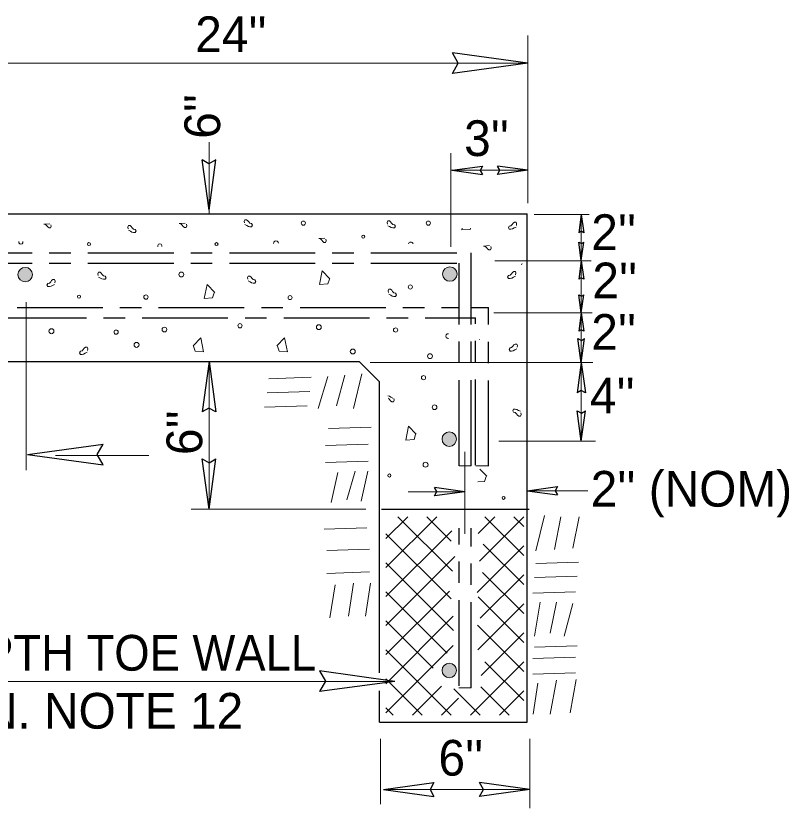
# Model space of a CAD drawing. Extents: x -873 to -38, y -356 to 186.
# Drawn here: x -661.28 to -634.23, y -293.87 to -266.14 of the extents above; entities that cross this region are included whole.
import ezdxf

# ---------------------------------------------------------------- set-up
doc = ezdxf.new("R2010")
doc.units = 0
doc.header["$LTSCALE"] = 0.5
doc.linetypes.add('LONG_DASH_SHORT_DASH', pattern=[9.9, 6, -1.2, 1.5, -1.2])
doc.layers.add('1', color=7, linetype='Continuous', lineweight=13)

msp = doc.modelspace()

# ---------------------------------------------------------------- hatches: boundary and pattern name
at = {"layer": '1'}
for points in [[(-660.7022, -275.1957, 1), (-661.2095, -275.1957, 1)], [(-645.8462, -275.1755, 1), (-646.3535, -275.1755, 1)], [(-645.8662, -280.9534, 1), (-646.3735, -280.9534, 1)], [(-645.8662, -289.0493, 1), (-646.3735, -289.0493, 1)]]:
    msp.add_hatch(color=256, dxfattribs=at).paths.add_polyline_path(points)

# ---------------------------------------------------------------- linework, layer by layer
for p, q in [((-643.3693, -272.698), (-643.3693, -266.8314)), ((-663.9955, -267.7958), (-643.3693, -267.7958)), ((-654.521, -273.0701), (-654.521, -270.5577)), ((-646.0677, -274.2179), (-646.0677, -270.9487)), ((-643.3693, -271.5454), (-646.0677, -271.5454)), ((-643.1527, -273.0897), (-641.2297, -273.0897)), ((-641.5021, -273.0897), (-641.5021, -274.6973)), ((-644.5223, -274.7148), (-641.1545, -274.7148)), ((-641.5021, -274.7148), (-641.5021, -276.5383)), ((-660.9171, -282.0408), (-660.9171, -276.1587)), ((-644.5599, -276.5383), (-641.1171, -276.5383)), ((-641.5021, -276.5371), (-641.5021, -278.2831)), ((-654.5242, -278.2392), (-654.5242, -283.4086)), ((-648.8855, -278.2653), (-641.0983, -278.2653)), ((-641.5021, -278.2653), (-641.5021, -281.024)), ((-649.4672, -279.8816), (-649.1813, -278.6634)), ((-652.4368, -278.8372), (-650.9459, -278.7873)), ((-650.7097, -279.8816), (-650.374, -278.7627)), ((-650.0638, -279.7822), (-649.7777, -278.7129)), ((-652.4867, -279.3349), (-650.9957, -279.2851)), ((-652.5863, -279.8324), (-651.0952, -279.7827)), ((-650.3497, -280.5783), (-648.8586, -280.5286)), ((-650.449, -281.175), (-648.9581, -281.1252)), ((-644.3826, -281.0252), (-641.0045, -281.0252)), ((-645.5714, -284.2637), (-645.5714, -281.3998)), ((-659.8898, -281.5236), (-656.6264, -281.5236)), ((-650.449, -281.7717), (-648.9581, -281.7219)), ((-645.7797, -281.8872), (-645.3492, -281.8872)), ((-644.7668, -281.8872), (-645.1972, -281.8872)), ((-650.2473, -283.1729), (-650.0142, -282.1198)), ((-649.7003, -283.0736), (-649.4174, -282.0699)), ((-649.2035, -283.1233), (-648.9703, -282.0701)), ((-644.8049, -282.2537), (-645.0468, -282.002)), ((-647.5616, -282.7922), (-645.5714, -282.7922)), ((-643.3964, -282.7567), (-641.2681, -282.7567)), ((-655.1509, -283.4086), (-649.0438, -283.4086)), ((-643.09, -284.8642), (-642.7948, -283.6241)), ((-648.3394, -284.4342), (-647.5747, -283.6694)), ((-648.3394, -285.4488), (-646.5593, -283.6694)), ((-646.0127, -285.5759), (-647.9193, -283.6694)), ((-646.0544, -284.5193), (-646.9041, -283.6694)), ((-645.1101, -284.2503), (-644.5291, -283.6694)), ((-645.0637, -285.2192), (-643.5163, -283.6722)), ((-643.5163, -285.0268), (-644.8734, -283.6694)), ((-643.5163, -284.0112), (-643.8583, -283.6694)), ((-642.4438, -284.8143), (-642.2232, -283.6738)), ((-641.7977, -284.7646), (-641.5771, -283.6738)), ((-650.4987, -284.1092), (-649.0077, -284.0595)), ((-648.3394, -286.4643), (-646.0319, -284.157)), ((-646.06, -286.5445), (-648.3394, -284.265)), ((-645.1482, -286.3191), (-643.5163, -284.6877)), ((-643.5163, -286.0418), (-644.9327, -284.626)), ((-650.3994, -284.8553), (-648.9084, -284.8057)), ((-648.3394, -287.4798), (-645.9218, -285.0625)), ((-645.975, -287.6444), (-648.3394, -285.2807)), ((-643.0933, -285.3029), (-641.6023, -285.2532)), ((-650.3994, -285.6511), (-648.9084, -285.6012)), ((-645.0358, -287.2221), (-643.5163, -285.7027)), ((-643.5163, -287.057), (-644.9572, -285.6165)), ((-643.1428, -285.8003), (-641.6519, -285.7505)), ((-650.2967, -287.2014), (-650.1133, -286.0488)), ((-649.6505, -287.1516), (-649.467, -285.999)), ((-649.0543, -287.1516), (-648.8707, -285.999)), ((-648.3394, -288.4949), (-646.1167, -286.2724)), ((-646.1912, -288.4432), (-648.3394, -286.2955)), ((-643.1927, -286.3474), (-641.7017, -286.2977)), ((-643.5163, -288.0727), (-645.1135, -286.4755)), ((-643.1397, -287.8482), (-642.9439, -286.6578)), ((-642.593, -287.7488), (-642.3723, -286.6578)), ((-642.0961, -287.8482), (-641.8007, -286.7077)), ((-645.1205, -288.3223), (-643.5163, -286.7183)), ((-648.3394, -289.5108), (-645.9823, -287.1531)), ((-646.6844, -288.9664), (-648.3394, -287.311)), ((-643.5163, -289.0875), (-645.1382, -287.4658)), ((-645.008, -289.2247), (-643.5163, -287.7338)), ((-648.3394, -290.5257), (-645.9883, -288.1741)), ((-646.055, -290.6105), (-648.3394, -288.3262)), ((-643.1428, -288.2374), (-641.6519, -288.1876)), ((-643.1927, -288.6353), (-641.7017, -288.5855)), ((-645.3781, -290.6105), (-643.5163, -288.7487)), ((-643.5163, -290.1034), (-644.878, -288.7418)), ((-643.1927, -289.1823), (-641.7017, -289.1324)), ((-671.0052, -289.4339), (-648.0192, -289.4339)), ((-647.0702, -290.6105), (-648.3394, -289.3415)), ((-642.5932, -290.5834), (-642.3723, -289.3933)), ((-641.8973, -290.5339), (-641.6764, -289.3683)), ((-647.4078, -290.6105), (-646.3911, -289.5933)), ((-645.0404, -290.6105), (-645.959, -289.6912)), ((-645.7867, -289.656), (-645.3492, -289.656)), ((-644.0242, -290.6105), (-645.012, -289.6225)), ((-643.1895, -290.5834), (-643.0185, -289.4928)), ((-646.3932, -290.6105), (-645.7975, -290.0148)), ((-644.3622, -290.6105), (-643.5163, -289.7643)), ((-648.0861, -290.6105), (-648.3394, -290.3572)), ((-648.5259, -293.7246), (-648.5259, -291.4471)), ((-643.2975, -293.8673), (-643.2975, -291.4471)), ((-648.4186, -293.2156), (-643.2975, -293.2156))]:
    msp.add_line(p, q, dxfattribs=at)
at = {"layer": '1', "lineweight": 25}
for p, q in [((-643.3693, -267.7958), (-646.0102, -267.4332)), ((-643.3693, -267.7958), (-646.0102, -268.1586)), ((-654.5245, -272.9388), (-654.7664, -271.1785)), ((-654.5245, -272.9388), (-654.2822, -271.1785)), ((-646.0244, -271.5457), (-644.9599, -271.3995)), ((-643.3695, -271.5447), (-644.434, -271.3984)), ((-646.0244, -271.5457), (-644.9599, -271.6921)), ((-643.3695, -271.5447), (-644.434, -271.691)), ((-643.3964, -290.8585), (-643.3964, -273.0701)), ((-641.5023, -273.0899), (-641.5902, -273.7284)), ((-641.5023, -273.0899), (-641.4146, -273.7284)), ((-641.5017, -274.6972), (-641.5896, -274.0585)), ((-641.5017, -274.6972), (-641.414, -274.0585)), ((-641.5023, -274.715), (-641.5902, -275.3537)), ((-641.5023, -274.715), (-641.4146, -275.3537)), ((-641.5017, -276.5382), (-641.5896, -275.8995)), ((-641.5017, -276.5382), (-641.414, -275.8995)), ((-641.5023, -276.5372), (-641.5902, -277.1759)), ((-641.5023, -276.5372), (-641.4146, -277.1759)), ((-641.5017, -278.2829), (-641.6187, -277.4313)), ((-641.5017, -278.2829), (-641.3846, -277.4313)), ((-678.8348, -278.2392), (-649.2691, -278.2392)), ((-654.5245, -278.2393), (-654.7664, -279.9997)), ((-654.5245, -278.2393), (-654.2822, -279.9997)), ((-648.5657, -278.9425), (-649.2691, -278.2392)), ((-641.5025, -278.2656), (-641.6487, -279.33)), ((-641.5025, -278.2656), (-641.3562, -279.33)), ((-648.5657, -289.1333), (-648.5657, -278.9425)), ((-641.5014, -281.0238), (-641.6477, -279.9593)), ((-641.5014, -281.0238), (-641.3552, -279.9593)), ((-660.872, -281.4936), (-658.2308, -281.1308)), ((-660.872, -281.4936), (-658.2308, -281.8566)), ((-654.5227, -283.4082), (-654.7652, -281.6472)), ((-654.5227, -283.4082), (-654.2808, -281.6472)), ((-645.5716, -282.7917), (-646.6362, -282.6454)), ((-645.5716, -282.7917), (-646.6362, -282.9379)), ((-643.3963, -282.7571), (-642.3317, -282.6107)), ((-643.3963, -282.7571), (-642.3317, -282.9033)), ((-648.4942, -283.4086), (-643.325, -283.4086)), ((-648.0192, -289.4339), (-650.6582, -289.0585)), ((-648.0192, -289.4339), (-650.6622, -289.7837)), ((-648.5657, -290.8585), (-648.5657, -289.7607)), ((-648.5657, -290.8585), (-643.3964, -290.8585)), ((-648.4183, -293.2167), (-646.6574, -292.9743)), ((-643.2978, -293.215), (-645.0582, -292.9728)), ((-648.4183, -293.2167), (-646.6574, -293.4581)), ((-643.2978, -293.215), (-645.0582, -293.4569))]:
    msp.add_line(p, q, dxfattribs=at)
at = {"layer": '1', "linetype": 'LONG_DASH_SHORT_DASH', "lineweight": 25}
for p, q in [((-663.7115, -274.4354), (-645.3492, -274.4354)), ((-645.3492, -281.8872), (-645.3492, -274.4354)), ((-663.7115, -274.7932), (-645.7797, -274.7932)), ((-645.7797, -281.8872), (-645.7797, -274.7932)), ((-676.0902, -276.3503), (-645.7797, -276.3503)), ((-645.3514, -276.3503), (-644.7487, -276.3503)), ((-644.7487, -281.8951), (-644.7487, -276.3503)), ((-676.6629, -276.7081), (-645.1991, -276.7081)), ((-645.1991, -281.8651), (-645.1991, -276.7081)), ((-645.7797, -289.5854), (-645.7797, -284.067)), ((-645.3492, -289.656), (-645.3492, -284.067))]:
    msp.add_line(p, q, dxfattribs=at)
at = {"layer": '1', "lineweight": 25}
for points in [[(-646.0102, -268.1586), (-645.8063, -267.7923), (-646.0102, -267.4332)], [(-654.2822, -271.1785), (-654.5271, -271.3143), (-654.7664, -271.1785)], [(-644.9599, -271.3995), (-645.0422, -271.5474), (-644.9599, -271.6921)], [(-644.434, -271.691), (-644.3517, -271.5433), (-644.434, -271.3984)], [(-664.0728, -275.6552), (-664.0728, -273.0701), (-643.3964, -273.0701)], [(-641.4146, -273.7284), (-641.5032, -273.6791), (-641.5902, -273.7284)], [(-641.5896, -274.0585), (-641.5008, -274.1079), (-641.414, -274.0585)], [(-641.4146, -275.3537), (-641.5032, -275.3042), (-641.5902, -275.3537)], [(-641.5896, -275.8995), (-641.5008, -275.9489), (-641.414, -275.8995)], [(-641.4146, -277.1759), (-641.5032, -277.1265), (-641.5902, -277.1759)], [(-641.6187, -277.4313), (-641.5004, -277.4973), (-641.3846, -277.4313)], [(-641.3562, -279.33), (-641.5042, -279.2477), (-641.6487, -279.33)], [(-654.2822, -279.9997), (-654.5271, -279.8638), (-654.7664, -279.9997)], [(-641.6477, -279.9593), (-641.5, -280.0416), (-641.3552, -279.9593)], [(-658.2308, -281.8566), (-658.4352, -281.4901), (-658.2308, -281.1308)], [(-654.7652, -281.6472), (-654.5204, -281.7837), (-654.2808, -281.6472)], [(-646.6362, -282.9379), (-646.5538, -282.7902), (-646.6362, -282.6454)], [(-642.3317, -282.6107), (-642.4141, -282.7587), (-642.3317, -282.9033)], [(-650.6582, -289.0585), (-650.456, -289.426), (-650.6622, -289.7837)], [(-646.6574, -292.9743), (-646.794, -293.2189), (-646.6574, -293.4581)], [(-645.0582, -293.4569), (-644.9224, -293.2121), (-645.0582, -292.9728)]]:
    msp.add_lwpolyline(points, dxfattribs=at)
at = {"layer": '1'}
for points in [[(-655.3598, -273.3932), (-655.5638, -273.407), (-655.5074, -273.4185), (-655.463, -273.4638), (-655.4297, -273.5082), (-655.3847, -273.5414), (-655.3282, -273.5414), (-655.3062, -273.4853), (-655.3176, -273.4295)], [(-653.2711, -273.442), (-653.2043, -273.476), (-653.1482, -273.5088), (-653.0922, -273.5207), (-653.0365, -273.5207), (-653.0026, -273.4641), (-653.0365, -273.4084), (-653.0922, -273.3972), (-653.1372, -273.3527), (-653.1708, -273.3078), (-653.2152, -273.2738), (-653.2711, -273.2738), (-653.2938, -273.3297), (-653.2828, -273.3864)], [(-648.2733, -273.4824), (-648.2059, -273.5163), (-648.1498, -273.5493), (-648.094, -273.5612), (-648.0377, -273.5612), (-648.0043, -273.5045), (-648.0377, -273.4489), (-648.094, -273.4376), (-648.1388, -273.393), (-648.1723, -273.3483), (-648.2169, -273.3143), (-648.2733, -273.3143), (-648.2954, -273.3701), (-648.2844, -273.4267)], [(-643.7861, -273.5301), (-643.8533, -273.5638), (-643.9092, -273.5974), (-643.965, -273.6087), (-644.0215, -273.6087), (-644.0546, -273.5528), (-644.0215, -273.4967), (-643.965, -273.4853), (-643.9203, -273.441), (-643.8865, -273.3962), (-643.8422, -273.3623), (-643.7861, -273.3623), (-643.7637, -273.4183), (-643.7744, -273.4741)], [(-660.0957, -273.4133), (-660.2995, -273.4271), (-660.2439, -273.4385), (-660.1991, -273.4837), (-660.1651, -273.5283), (-660.1203, -273.5614), (-660.0647, -273.5614), (-660.0423, -273.5053), (-660.0532, -273.4495)], [(-657.3442, -273.6441), (-657.2769, -273.678), (-657.2213, -273.711), (-657.1651, -273.7229), (-657.1092, -273.7229), (-657.0757, -273.6662), (-657.1092, -273.6106), (-657.1651, -273.5993), (-657.21, -273.5547), (-657.2437, -273.5099), (-657.2886, -273.476), (-657.3442, -273.476), (-657.3668, -273.5317), (-657.3559, -273.5885)], [(-645.6662, -273.5728), (-645.6789, -273.6337), (-645.3875, -273.6112), (-645.3743, -273.5707)], [(-650.4794, -273.9183), (-650.6834, -273.932), (-650.6272, -273.9435), (-650.583, -273.9887), (-650.5487, -274.0333), (-650.5042, -274.0664), (-650.4479, -274.0664), (-650.4259, -274.0104), (-650.4371, -273.9546)], [(-644.714, -274.1808), (-644.9178, -274.1946), (-644.8618, -274.206), (-644.8174, -274.2512), (-644.7837, -274.2958), (-644.7386, -274.329), (-644.6828, -274.329), (-644.6607, -274.2729), (-644.6715, -274.2171)], [(-650.2937, -275.3423), (-650.5625, -275.063), (-650.6632, -275.5445), (-650.3721, -275.5217), (-650.316, -275.3538)], [(-643.5761, -274.8032), (-643.5898, -274.8559), (-643.5917, -274.8572)], [(-658.3934, -275.2803), (-658.3267, -275.3141), (-658.2706, -275.3474), (-658.2145, -275.3593), (-658.1588, -275.3593), (-658.1251, -275.3031), (-658.1588, -275.247), (-658.2145, -275.2353), (-658.2596, -275.1913), (-658.2937, -275.1463), (-658.3377, -275.1123), (-658.3934, -275.1123), (-658.4164, -275.1682), (-658.4056, -275.2242)], [(-653.1563, -275.4134), (-653.0892, -275.4472), (-653.0334, -275.4805), (-652.9772, -275.4924), (-652.9208, -275.4924), (-652.888, -275.4362), (-652.9208, -275.3801), (-652.9772, -275.3685), (-653.0223, -275.3245), (-653.0557, -275.2795), (-653.1001, -275.2455), (-653.1563, -275.2455), (-653.1788, -275.3014), (-653.168, -275.3573)], [(-643.8096, -275.2552), (-643.8773, -275.2888), (-643.9331, -275.3226), (-643.9887, -275.3338), (-644.0448, -275.3338), (-644.0784, -275.2782), (-644.0448, -275.2219), (-643.9887, -275.2108), (-643.9439, -275.1659), (-643.9102, -275.1213), (-643.8654, -275.0872), (-643.8096, -275.0872), (-643.7875, -275.1434), (-643.7986, -275.1993)], [(-659.9291, -275.5384), (-659.9965, -275.5718), (-660.0524, -275.6049), (-660.1085, -275.6167), (-660.1645, -275.6167), (-660.1981, -275.5601), (-660.1645, -275.5045), (-660.1085, -275.4935), (-660.0632, -275.4488), (-660.0297, -275.4041), (-659.9855, -275.3699), (-659.9291, -275.3699), (-659.907, -275.4257), (-659.9178, -275.482)], [(-654.3246, -275.826), (-654.5936, -275.5457), (-654.6946, -276.027), (-654.4033, -276.0045), (-654.3475, -275.8368)], [(-648.2357, -275.8778), (-648.1687, -275.9116), (-648.113, -275.9449), (-648.0567, -275.9568), (-648.0004, -275.9568), (-647.9673, -275.9006), (-648.0004, -275.8445), (-648.0567, -275.8329), (-648.1017, -275.7889), (-648.1354, -275.7439), (-648.1798, -275.7099), (-648.2357, -275.7099), (-648.2583, -275.7658), (-648.2475, -275.8218)], [(-655.0851, -277.6924), (-654.8162, -277.4128), (-654.7151, -277.8942), (-655.0067, -277.8718), (-655.0623, -277.7037)], [(-652.1494, -277.6926), (-651.8804, -277.4128), (-651.7797, -277.8942), (-652.0706, -277.8723), (-652.1271, -277.7038)], [(-645.0676, -277.4622), (-645.0676, -277.4635), (-645.0676, -277.4641), (-645.0676, -277.4647), (-645.0676, -277.4653), (-645.0676, -277.4659), (-645.0676, -277.467), (-645.0676, -277.4676), (-645.0676, -277.4681), (-645.0676, -277.4687), (-645.0676, -277.4688)], [(-645.0676, -277.4691), (-645.0676, -277.4694), (-645.0676, -277.4699), (-645.0676, -277.4703), (-645.0676, -277.4705), (-645.0676, -277.4707), (-645.0676, -277.4716), (-645.0676, -277.4717), (-645.0676, -277.4723), (-645.0676, -277.4727), (-645.0676, -277.473), (-645.0676, -277.4733), (-645.0676, -277.4734), (-645.0676, -277.474), (-645.0676, -277.4745), (-645.0676, -277.4747), (-645.0676, -277.4749), (-645.0676, -277.4751), (-645.0676, -277.4759), (-645.0676, -277.4762)], [(-658.7875, -277.9068), (-658.8546, -277.9404), (-658.9106, -277.9737), (-658.9669, -277.9853), (-659.0226, -277.9853), (-659.0562, -277.9291), (-659.0226, -277.8735), (-658.9669, -277.8616), (-658.9217, -277.8173), (-658.8881, -277.7724), (-658.8433, -277.7388), (-658.7875, -277.7388), (-658.7646, -277.7947), (-658.7763, -277.8508)], [(-643.7607, -277.7916), (-643.8279, -277.8245), (-643.8837, -277.8585), (-643.9398, -277.8697), (-643.9959, -277.8697), (-644.0297, -277.8134), (-643.9959, -277.7578), (-643.9398, -277.7466), (-643.895, -277.7018), (-643.8611, -277.657), (-643.8171, -277.6235), (-643.7607, -277.6235), (-643.7381, -277.6792), (-643.7492, -277.7352)], [(-648.0925, -279.5182), (-648.1596, -279.4847), (-648.2154, -279.4513), (-648.2719, -279.4394), (-648.2737, -279.4394)], [(-648.2508, -279.5232), (-648.2072, -279.5673), (-648.1733, -279.6124), (-648.1286, -279.6462), (-648.0723, -279.6462), (-648.05, -279.5899), (-648.0612, -279.534)], [(-643.6331, -279.9797), (-643.7005, -279.9456), (-643.7558, -279.9124), (-643.8125, -279.9009), (-643.8683, -279.9009), (-643.9021, -279.957), (-643.8683, -280.0128), (-643.8125, -280.0242), (-643.7679, -280.0693), (-643.734, -280.1139), (-643.6892, -280.1474), (-643.6331, -280.1474), (-643.6108, -280.0917), (-643.6219, -280.0356)], [(-647.2737, -280.7819), (-647.5431, -280.5027), (-647.6437, -280.9835), (-647.3524, -280.9613), (-647.2966, -280.7937)], [(-645.1191, -282.4512), (-644.8828, -282.4327), (-644.8266, -282.2646)]]:
    msp.add_lwpolyline(points, dxfattribs=at)
for centre, radius in [((-651.2266, -273.3932), 0.0741), ((-646.8536, -273.3932), 0.0741), ((-649.1301, -273.8647), 0.0538), ((-658.7262, -274.1272), 0.0538), ((-654.2619, -274.1272), 0.0538), ((-660.9558, -275.1957), 0.2537), ((-646.0998, -275.1755), 0.2537), ((-655.4942, -275.1928), 0.0858), ((-647.4826, -275.627), 0.0741), ((-659.0723, -275.9658), 0.0538), ((-656.7333, -275.9813), 0.0741), ((-651.6907, -276.0005), 0.0692), ((-653.4413, -276.9837), 0.0741), ((-650.6836, -277.0349), 0.0858), ((-660.0376, -277.1761), 0.0858), ((-657.7734, -277.2087), 0.0741), ((-656.0841, -277.1166), 0.0829), ((-647.9989, -277.1335), 0.0741), ((-657.0584, -277.6555), 0.0858), ((-649.4962, -277.8866), 0.0858), ((-646.7948, -278.0476), 0.0858), ((-647.022, -278.8021), 0.0741), ((-646.6358, -279.8381), 0.0829), ((-646.1198, -280.9534), 0.2537), ((-646.9505, -281.8483), 0.0858), ((-648.217, -282.2251), 0.0538), ((-644.2217, -283.0095), 0.0538), ((-646.1198, -289.0493), 0.2537)]:
    msp.add_circle(centre, radius, dxfattribs=at)
for centre, radius, start, end in [((-661.1051, -274.0597), 0.0741, 162.49572, 18.35026), ((-656.2434, -274.1863), 0.0692, 334.02509, 206.4341), ((-652.1831, -274.1003), 0.0858, 359.90348, 180.55571), ((-647.4672, -274.1408), 0.0858, 13.05424, 167.40495), ((-646.1575, -277.3487), 0.0829, 79.52595, 280.47405)]:
    msp.add_arc(centre, radius, start, end, dxfattribs=at)

# ---------------------------------------------------------------- texts
for s, p in [("24''", (-655.0067, -267.4078)), ("3''", (-645.601, -271.0453)), ("2''", (-641.1524, -274.3354)), ("2''", (-641.1149, -276.025)), ("2''", (-641.1524, -277.8272)), ("4''", (-641.2016, -280.0487)), ("2'' (NOM)", (-641.1733, -283.3163)), ('SEE GEN. NOTE 12', (-668.6568, -291.0856)), ("6''", (-646.4987, -292.7306))]:
    msp.add_text(s, height=1.25, dxfattribs=at).set_placement(p)
for p in [(-654.1354, -270.4408), (-654.7622, -281.5089)]:
    msp.add_text("6''", height=1.25, rotation=90, dxfattribs=at).set_placement(p)
at = {"layer": '1', "width": 0.95}
msp.add_text('EXTRA-DEPTH TOE WALL', height=1.25, dxfattribs=at).set_placement((-670.4555, -289.0556))

doc.saveas('drawing.dxf')
